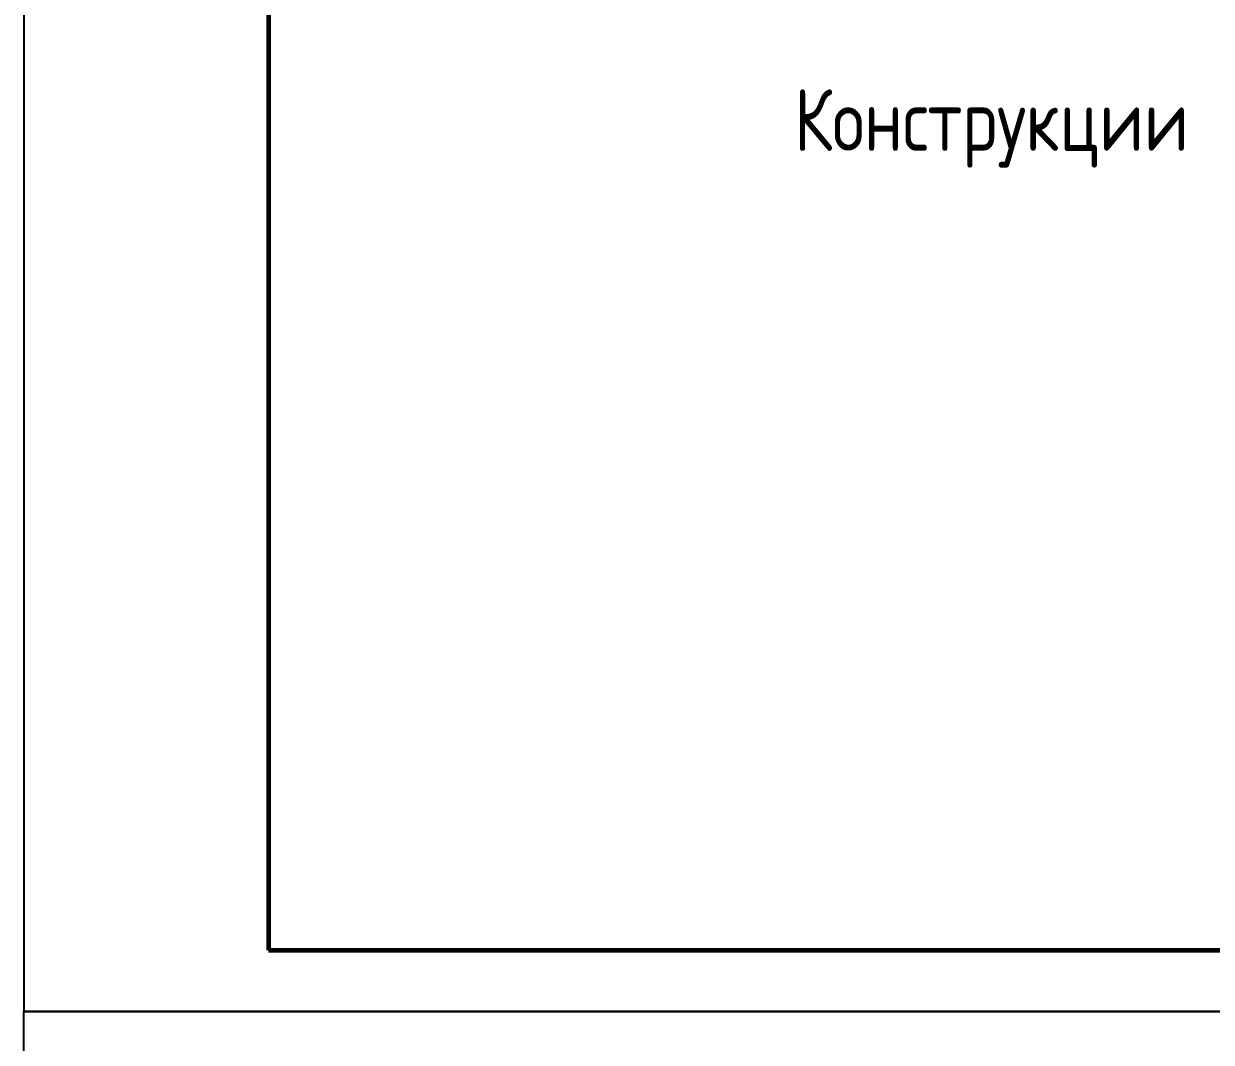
# Model space of a CAD drawing. Extents: x -12289450 to -10763036, y -7834513 to -6150123.
# Drawn here: x -11267034 to -11257433, y -7805063 to -7796827 of the extents above; entities that cross this region are included whole.
import ezdxf

# ---------------------------------------------------------------- set-up
doc = ezdxf.new("R2010")
doc.units = 0
doc.header["$LTSCALE"] = 25
doc.styles.add('GOST 2.304', font='cs_gost2304.shx')

msp = doc.modelspace()

# ---------------------------------------------------------------- linework, layer by layer
at = {"linetype": 'Continuous', "lineweight": 60, "ltscale": 75}
for p, q in [((-11265054, -7775613.4), (-11265054, -7804318.4)), ((-11265054, -7804318.4), (-11246739, -7804318.4))]:
    msp.add_line(p, q, dxfattribs=at)
at = {"color": 0, "linetype": 'Continuous', "ltscale": 5}
msp.add_lwpolyline([(-11267034, -7804813.4), (-11246244, -7804813.4), (-11246244, -7775113.4), (-11267034, -7775113.4)], close=True, dxfattribs=at)
at = {"linetype": 'Continuous', "lineweight": 25, "ltscale": 75, "extrusion": (0, 1, 0), "elevation": -7804813.4}
msp.add_lwpolyline([(11225034.2, 0), (11267034, 0)], dxfattribs=at)
at = {"linetype": 'Continuous', "lineweight": 25, "ltscale": 75, "extrusion": (1, 0, 0), "elevation": -11267034}
msp.add_lwpolyline([(-7834505.2, 0), (-7804813.4, 0)], dxfattribs=at)

# ---------------------------------------------------------------- texts
at = {"lineweight": 25, "ltscale": 75, "style": 'GOST 2.304'}
msp.add_text('Конструкции железобетонные', height=500, dxfattribs=at).set_placement((-11260805.4, -7797855.1))

doc.saveas('drawing.dxf')
